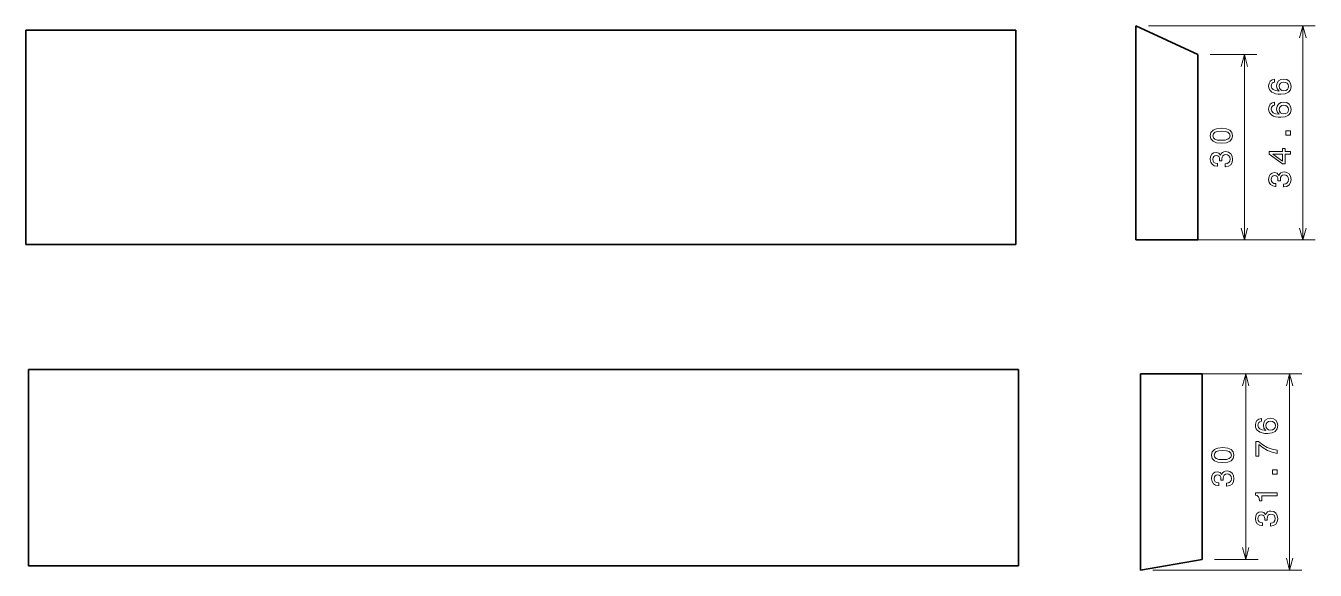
# Model space of a CAD drawing. Extents: x 13 to 222, y 193 to 281.
import ezdxf

# ---------------------------------------------------------------- set-up
doc = ezdxf.new("R2010")
doc.units = 0

msp = doc.modelspace()

# ---------------------------------------------------------------- linework, layer by layer
at = {"color": 7, "lineweight": 35, "ltscale": 0.275844}
msp.add_line((202.77272, 276.786316), (192.77272, 281.449371), dxfattribs=at)
at = {"color": 7, "lineweight": 35}
for p, q in [((192.77272, 281.449371), (192.77272, 246.786301)), ((173.353439, 280.709167), (13.353436, 280.709167)), ((13.353436, 280.709167), (13.353436, 246.046082)), ((173.353439, 280.709167), (173.353439, 246.046082)), ((202.77272, 246.786301), (202.77272, 276.786316)), ((13.353436, 246.046082), (173.353439, 246.046082)), ((13.765228, 225.803024), (173.765228, 225.803024)), ((13.765228, 225.803024), (13.765228, 194.039749)), ((173.765228, 225.803024), (173.765228, 194.039749)), ((193.486771, 193.345306), (193.486771, 225.108582)), ((203.486771, 225.108582), (203.486771, 195.108582)), ((173.765228, 194.039749), (13.765228, 194.039749))]:
    msp.add_line(p, q, dxfattribs=at)
at = {"color": 7, "lineweight": 13}
for p, q in [((194.77272, 281.449371), (221.741913, 281.449371)), ((219.741913, 246.786301), (219.741913, 281.449371)), ((210.296875, 246.786301), (210.296875, 276.786316)), ((194.77272, 246.786301), (221.741913, 246.786301)), ((195.486771, 225.108582), (219.595596, 225.108582)), ((210.51181, 195.108582), (210.51181, 225.108582)), ((217.595596, 193.345306), (217.595596, 225.108582)), ((195.486771, 193.345306), (219.595596, 193.345306))]:
    msp.add_line(p, q, dxfattribs=at)
at = {"color": 7, "lineweight": 13, "ltscale": 0.188104}
for p, q in [((204.77272, 276.786316), (212.296875, 276.786316)), ((204.77272, 246.786301), (212.296875, 246.786301))]:
    msp.add_line(p, q, dxfattribs=at)
at = {"color": 7, "lineweight": 35, "ltscale": 0.25}
for p, q in [((202.77272, 246.786301), (192.77272, 246.786301)), ((193.486771, 225.108582), (203.486771, 225.108582))]:
    msp.add_line(p, q, dxfattribs=at)
at = {"color": 7, "lineweight": 13, "ltscale": 0.175626}
for p, q in [((205.486771, 225.108582), (212.51181, 225.108582)), ((205.486771, 195.108582), (212.51181, 195.108582))]:
    msp.add_line(p, q, dxfattribs=at)
at = {"color": 7, "lineweight": 35, "ltscale": 0.253857}
msp.add_line((203.486771, 195.108582), (193.486771, 193.345306), dxfattribs=at)
at = {"color": 7, "lineweight": 13}
for points in [[(220.259552, 279.517517), (219.741913, 281.449371), (219.224274, 279.517517)], [(210.814514, 274.854462), (210.296875, 276.786316), (209.779236, 274.854462)], [(209.779236, 248.718155), (210.296875, 246.786301), (210.814514, 248.718155)], [(219.224274, 248.718155), (219.741913, 246.786301), (220.259552, 248.718155)], [(211.029449, 223.176727), (210.51181, 225.108582), (209.994171, 223.176727)], [(218.113235, 223.176727), (217.595596, 225.108582), (217.077957, 223.176727)], [(209.994171, 197.040436), (210.51181, 195.108582), (211.029449, 197.040436)], [(217.077957, 195.277161), (217.595596, 193.345306), (218.113235, 195.277161)]]:
    msp.add_lwpolyline(points, dxfattribs=at)
for points in [[(215.184998, 272.800262), (214.776505, 272.704437), (214.473907, 272.482544), (214.282257, 272.139587), (214.216705, 271.695801), (214.251999, 271.398254), (214.347824, 271.141052), (214.504166, 270.914093), (214.726074, 270.722443), (215.003448, 270.571167), (215.341339, 270.460205), (215.739761, 270.389587), (216.188599, 270.369415), (216.904739, 270.450104), (217.424194, 270.697235), (217.736877, 271.095642), (217.842773, 271.64032), (217.751999, 272.129517), (217.514969, 272.502716), (217.141769, 272.744781), (216.667709, 272.830505), (216.188599, 272.744781), (215.82045, 272.512787), (215.588455, 272.154724), (215.507767, 271.710938), (215.608627, 271.231812), (215.896088, 270.873749), (215.341339, 270.949402), (214.942932, 271.110779), (214.705887, 271.35791), (214.625198, 271.700836), (214.665543, 271.953003), (214.771454, 272.144653), (214.947968, 272.270721), (215.184998, 272.336273)], [(216.67276, 272.341339), (216.990479, 272.285858), (217.232544, 272.144653), (217.393936, 271.917694), (217.444366, 271.635284), (217.393936, 271.337738), (217.237595, 271.110779), (216.995514, 270.964539), (216.677795, 270.919128), (216.365112, 270.969574), (216.128082, 271.110779), (215.976791, 271.342773), (215.92131, 271.655457), (215.976791, 271.927795), (216.123047, 272.144653), (216.360077, 272.285858)], [(215.184998, 269.06424), (214.776505, 268.968414), (214.473907, 268.746521), (214.282257, 268.403564), (214.216705, 267.959778), (214.251999, 267.662231), (214.347824, 267.405029), (214.504166, 267.17807), (214.726074, 266.98642), (215.003448, 266.835144), (215.341339, 266.724182), (215.739761, 266.653564), (216.188599, 266.633392), (216.904739, 266.714081), (217.424194, 266.961212), (217.736877, 267.359619), (217.842773, 267.904297), (217.751999, 268.393494), (217.514969, 268.766693), (217.141769, 269.008759), (216.667709, 269.094482), (216.188599, 269.008759), (215.82045, 268.776764), (215.588455, 268.418701), (215.507767, 267.974915), (215.608627, 267.495789), (215.896088, 267.137726), (215.341339, 267.213379), (214.942932, 267.374756), (214.705887, 267.621887), (214.625198, 267.964813), (214.665543, 268.21698), (214.771454, 268.40863), (214.947968, 268.534698), (215.184998, 268.60025)], [(216.67276, 268.605316), (216.990479, 268.549835), (217.232544, 268.40863), (217.393936, 268.181671), (217.444366, 267.899261), (217.393936, 267.601715), (217.237595, 267.374756), (216.995514, 267.228516), (216.677795, 267.183105), (216.365112, 267.233551), (216.128082, 267.374756), (215.976791, 267.60675), (215.92131, 267.919434), (215.976791, 268.191772), (216.123047, 268.40863), (216.360077, 268.549835)], [(206.587219, 262.438904), (207.379013, 262.514557), (207.943848, 262.751587), (208.286789, 263.129822), (208.397736, 263.654297), (208.286789, 264.173767), (207.943848, 264.552002), (207.379013, 264.783997), (206.587219, 264.864685), (205.800476, 264.783997), (205.487808, 264.688171), (205.230591, 264.552002), (204.88765, 264.173767), (204.771667, 263.654297), (204.88765, 263.129822), (205.235641, 262.751587), (205.800476, 262.514557)], [(206.587219, 262.923035), (205.97699, 262.963379), (205.538239, 263.089478), (205.281036, 263.316406), (205.190247, 263.654297), (205.281036, 263.987152), (205.538239, 264.214111), (205.97699, 264.340179), (206.587219, 264.380524), (207.202499, 264.340179), (207.641266, 264.214111), (207.898468, 263.987152), (207.984192, 263.654297), (207.898468, 263.316406), (207.641266, 263.089478), (207.202499, 262.963379)], [(217.741913, 263.769867), (217.741913, 264.46582), (216.990479, 264.46582), (216.990479, 263.769867)], [(207.197449, 258.6474), (207.232758, 258.6474), (207.716904, 258.728088), (208.080017, 258.965118), (208.312012, 259.338318), (208.397736, 259.83255), (208.312012, 260.357056), (208.090103, 260.750427), (207.737076, 261.002594), (207.283188, 261.093353), (206.985641, 261.053009), (206.743561, 260.942078), (206.556961, 260.760498), (206.420792, 260.518433), (206.148468, 260.846252), (205.714752, 260.96225), (205.321381, 260.886597), (205.023819, 260.669739), (204.837219, 260.316711), (204.771667, 259.83255), (204.852356, 259.378662), (205.074249, 259.03067), (205.427277, 258.803741), (205.896301, 258.728088), (205.93161, 258.728088), (205.93161, 259.176941), (205.608841, 259.217285), (205.376846, 259.348419), (205.235641, 259.560211), (205.185211, 259.857758), (205.225555, 260.120026), (205.331467, 260.311676), (205.50293, 260.427643), (205.734924, 260.473053), (205.98204, 260.427643), (206.148468, 260.30661), (206.249329, 260.094788), (206.279587, 259.807343), (206.274551, 259.610657), (206.672958, 259.610657), (206.662872, 259.857758), (206.708267, 260.175507), (206.8293, 260.412537), (207.025986, 260.553741), (207.283188, 260.604156), (207.575699, 260.548706), (207.792557, 260.402435), (207.928726, 260.170441), (207.974106, 259.862823), (207.923676, 259.545105), (207.772385, 259.31311), (207.530304, 259.16684), (207.197449, 259.111359)], [(217.741913, 260.65918), (217.741913, 261.113098), (216.874481, 261.113098), (216.874481, 261.612366), (216.471024, 261.612366), (216.471024, 261.113098), (214.317566, 261.113098), (214.317566, 260.654144), (216.430679, 259.121002), (216.874481, 259.121002), (216.874481, 260.65918)], [(216.471024, 259.544647), (214.902573, 260.65918), (216.471024, 260.65918)], [(216.642487, 255.374893), (216.677795, 255.374893), (217.161942, 255.455597), (217.525055, 255.692627), (217.75705, 256.065826), (217.842773, 256.560059), (217.75705, 257.084564), (217.535141, 257.477936), (217.182114, 257.730103), (216.728226, 257.820862), (216.430679, 257.780518), (216.188599, 257.669556), (216.001999, 257.488007), (215.865829, 257.245941), (215.593506, 257.573761), (215.15979, 257.689728), (214.766418, 257.614105), (214.468857, 257.397247), (214.282257, 257.04422), (214.216705, 256.560059), (214.297394, 256.106171), (214.519287, 255.758179), (214.872314, 255.531235), (215.341339, 255.455597), (215.376648, 255.455597), (215.376648, 255.904434), (215.053879, 255.944778), (214.821884, 256.075897), (214.680679, 256.28772), (214.630249, 256.585266), (214.670593, 256.847534), (214.776505, 257.039154), (214.947968, 257.155151), (215.179962, 257.200562), (215.427078, 257.155151), (215.593506, 257.034119), (215.694366, 256.822296), (215.724625, 256.534851), (215.719589, 256.338165), (216.117996, 256.338165), (216.10791, 256.585266), (216.153305, 256.902985), (216.274338, 257.140015), (216.471024, 257.28125), (216.728226, 257.331665), (217.020737, 257.276184), (217.237595, 257.129944), (217.373764, 256.897949), (217.419144, 256.590332), (217.368713, 256.272583), (217.217422, 256.040619), (216.975342, 255.894348), (216.642487, 255.838882)], [(213.038681, 217.909363), (212.630173, 217.813538), (212.327576, 217.591644), (212.135941, 217.248703), (212.070374, 216.804901), (212.105682, 216.507355), (212.201508, 216.250153), (212.357834, 216.023193), (212.579742, 215.831558), (212.857117, 215.680267), (213.195023, 215.569305), (213.59343, 215.498703), (214.042282, 215.478531), (214.758423, 215.559219), (215.277863, 215.806335), (215.590546, 216.204758), (215.696457, 216.74942), (215.605682, 217.238617), (215.368652, 217.611816), (214.995453, 217.853897), (214.521393, 217.939621), (214.042282, 217.853897), (213.674118, 217.621902), (213.442139, 217.26384), (213.36145, 216.820038), (213.462311, 216.340927), (213.749771, 215.982849), (213.195023, 216.058502), (212.7966, 216.219879), (212.55957, 216.46701), (212.478882, 216.809937), (212.519226, 217.062103), (212.625137, 217.253754), (212.801636, 217.379822), (213.038681, 217.445389)], [(214.526428, 217.450439), (214.844147, 217.394958), (215.086227, 217.253754), (215.247604, 217.026794), (215.298035, 216.744385), (215.247604, 216.446838), (215.091278, 216.219879), (214.849197, 216.073639), (214.531464, 216.028244), (214.218796, 216.078674), (213.981766, 216.219879), (213.83046, 216.451874), (213.774994, 216.764557), (213.83046, 217.036896), (213.976715, 217.253754), (214.213745, 217.394958)], [(206.802155, 210.761169), (207.593933, 210.836823), (208.158783, 211.073853), (208.501724, 211.452103), (208.612671, 211.976593), (208.501724, 212.496048), (208.158783, 212.874283), (207.593933, 213.106277), (206.802155, 213.186966), (206.015411, 213.106277), (205.702728, 213.010452), (205.445526, 212.874283), (205.102585, 212.496048), (204.986588, 211.976593), (205.102585, 211.452103), (205.450562, 211.073853), (206.015411, 210.836823)], [(206.802155, 211.245331), (206.191925, 211.285675), (205.753159, 211.411758), (205.495956, 211.638702), (205.405182, 211.976593), (205.495956, 212.309448), (205.753159, 212.536392), (206.191925, 212.662476), (206.802155, 212.70282), (207.417419, 212.662476), (207.856186, 212.536392), (208.113388, 212.309448), (208.199127, 211.976593), (208.113388, 211.638702), (207.856186, 211.411758), (207.417419, 211.285675)], [(215.595596, 212.261963), (215.595596, 212.771332), (214.763458, 212.937759), (213.986801, 213.230255), (213.265625, 213.643799), (212.589828, 214.183426), (212.171234, 214.183426), (212.171234, 211.782852), (212.630173, 211.782852), (212.630173, 213.69928), (213.311005, 213.144531), (214.02211, 212.725937), (214.778595, 212.433426)], [(207.412384, 206.969681), (207.447693, 206.969681), (207.931839, 207.050369), (208.294952, 207.287399), (208.526932, 207.660599), (208.612671, 208.154831), (208.526932, 208.679337), (208.305038, 209.072708), (207.952011, 209.32486), (207.498123, 209.415649), (207.200562, 209.37529), (206.958496, 209.264343), (206.771896, 209.082794), (206.635727, 208.840714), (206.363388, 209.168518), (205.929672, 209.284515), (205.536301, 209.208862), (205.238754, 208.992004), (205.052155, 208.638977), (204.986588, 208.154831), (205.067276, 207.700943), (205.289185, 207.352966), (205.642212, 207.126022), (206.111237, 207.050369), (206.14653, 207.050369), (206.14653, 207.499222), (205.823761, 207.539566), (205.591782, 207.670685), (205.450562, 207.882507), (205.400131, 208.180054), (205.440475, 208.442291), (205.546387, 208.633942), (205.717865, 208.749939), (205.949844, 208.795319), (206.19696, 208.749939), (206.363388, 208.628906), (206.464264, 208.417084), (206.494522, 208.129623), (206.489471, 207.932938), (206.887894, 207.932938), (206.877808, 208.180054), (206.923187, 208.497772), (207.04422, 208.734802), (207.240906, 208.876022), (207.498123, 208.926453), (207.790619, 208.870972), (208.007477, 208.724716), (208.143646, 208.492737), (208.189041, 208.185089), (208.138611, 207.867371), (207.987305, 207.635376), (207.745239, 207.489136), (207.412384, 207.433655)], [(215.595596, 208.878967), (215.595596, 209.574936), (214.844147, 209.574936), (214.844147, 208.878967)], [(215.595596, 205.400146), (215.595596, 205.859085), (212.070374, 205.859085), (212.070374, 205.516144), (212.378021, 205.425354), (212.584778, 205.243805), (212.705826, 204.966431), (212.74617, 204.583145), (213.104233, 204.583145), (213.104233, 205.400146)], [(214.49617, 200.484009), (214.531464, 200.484009), (215.015625, 200.564697), (215.378738, 200.801727), (215.610718, 201.174927), (215.696457, 201.669159), (215.610718, 202.193665), (215.388824, 202.587036), (215.035797, 202.839203), (214.581909, 202.929977), (214.284348, 202.889633), (214.042282, 202.778671), (213.855682, 202.597122), (213.719513, 202.355042), (213.447174, 202.682861), (213.013458, 202.798843), (212.620087, 202.723206), (212.32254, 202.506348), (212.135941, 202.15332), (212.070374, 201.669159), (212.151062, 201.215271), (212.372971, 200.867294), (212.725998, 200.64035), (213.195023, 200.564697), (213.230316, 200.564697), (213.230316, 201.01355), (212.907547, 201.053894), (212.675568, 201.185013), (212.534348, 201.396835), (212.483917, 201.694382), (212.524261, 201.956635), (212.630173, 202.14827), (212.801636, 202.264267), (213.03363, 202.309662), (213.280746, 202.264267), (213.447174, 202.143234), (213.548035, 201.931412), (213.578308, 201.643951), (213.573257, 201.447266), (213.97168, 201.447266), (213.961578, 201.694382), (214.006973, 202.0121), (214.128021, 202.24913), (214.324707, 202.39035), (214.581909, 202.440781), (214.874405, 202.3853), (215.091278, 202.239044), (215.227432, 202.007065), (215.272827, 201.699432), (215.222397, 201.381699), (215.071091, 201.149719), (214.829025, 201.003464), (214.49617, 200.947983)]]:
    msp.add_lwpolyline(points, close=True, dxfattribs=at)

doc.saveas('drawing.dxf')
